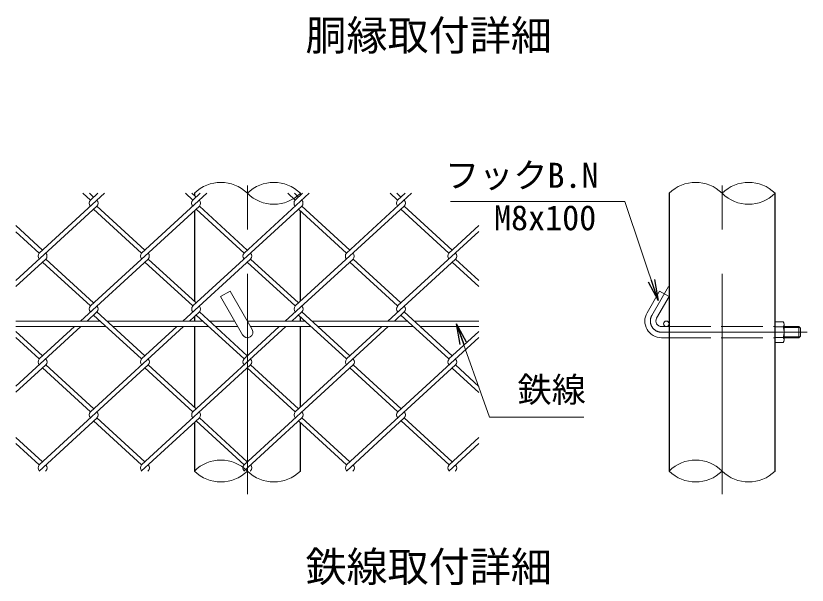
# Model space of a CAD drawing. Units: millimetres, scale not verified. Extents: x -6300 to 6300, y -4455 to 4455.
# Drawn here: x 1290 to 3569, y -96 to 1544 of the extents above; entities that cross this region are included whole.
import ezdxf
from ezdxf.enums import TextEntityAlignment as Align

# ---------------------------------------------------------------- set-up
doc = ezdxf.new("R2010")
doc.units = ezdxf.units.MM
doc.header["$LTSCALE"] = 20
doc.linetypes.add('DASHED', pattern=[7.5, 6, -1.5])
doc.linetypes.add('USER1', pattern=[50.8, 31.75, -6.35, 6.35, -6.35])
for name, color, linetype, lineweight in [('0-0_D-STR1', 1, 'Continuous', 25), ('0-1_D-STR3', 3, 'Continuous', 13), ('0-2_D-BMK', 2, 'USER1', 13), ('0-3_D-STR2', 7, 'Continuous', 13), ('0-4_D-STR-DIM', 7, 'Continuous', 13), ('0-5_0', 7, 'Continuous', 25), ('0-A_D-STR-TXT', 7, 'Continuous', 13), ('0-B_D-TTL-TXT', 7, 'Continuous', 25)]:
    doc.layers.add(name, color=color, linetype=linetype, lineweight=lineweight)
doc.styles.add('ＭＳ ゴシック', font='')
doc.styles.get('ＭＳ ゴシック').set_extended_font_data('MS Gothic')

# ---------------------------------------------------------------- blocks, each defined once
blk = doc.blocks.new('_Open')
at = {"layer": '0-5_0'}
blk.add_line((-20, 3.333), (0, 0), dxfattribs=at)
blk.add_lwpolyline([(-20, -3.333), (0, 0), (-20, 0)], dxfattribs=at)

msp = doc.modelspace()

# ---------------------------------------------------------------- linework, layer by layer
at = {"layer": '0-0_D-STR1'}
for p, q in [((1804.52, 1033.12), (1804.52, 1026.7)), ((2109.72, 1027.14), (2109.72, 1033.12)), ((3171.45, 1033.12), (3171.45, 233.12)), ((3476.65, 233.12), (3476.65, 1033.12)), ((1804.52, 982.99), (1804.52, 721.74)), ((2109.72, 722.18), (2109.72, 982.55)), ((1804.52, 678.03), (1804.52, 665.12)), ((2109.72, 665.12), (2109.72, 677.59)), ((1804.52, 649.12), (1804.52, 416.79)), ((2109.72, 417.22), (2109.72, 649.12)), ((1804.52, 373.07), (1804.52, 233.12)), ((2109.72, 233.12), (2109.72, 372.64))]:
    msp.add_line(p, q, dxfattribs=at)
at = {"layer": '0-1_D-STR3'}
for p, q in [((1879.55, 735.47), (1907.27, 751.47)), ((1879.55, 735.47), (1943.27, 625.12)), ((1907.27, 751.47), (1970.98, 641.12)), ((3143.74, 751.47), (3107.74, 689.12)), ((3143.74, 751.47), (3107.74, 689.12)), ((3171.45, 735.47), (3135.45, 673.12)), ((3171.45, 735.47), (3135.45, 673.12)), ((3171.45, 735.47), (3143.74, 751.47)), ((3171.45, 735.47), (3143.74, 751.47)), ((1533.52, 665.12), (1290.46, 665.12)), ((1828.43, 665.12), (1552.46, 665.12)), ((1920.17, 665.12), (1847.37, 665.12)), ((2123.34, 665.12), (1957.12, 665.12)), ((2418.25, 665.12), (2142.29, 665.12)), ((2623.79, 665.12), (2437.2, 665.12)), ((3476.65, 663.12), (3476.65, 603.12)), ((3476.65, 663.12), (3499.85, 663.12)), ((3476.65, 663.12), (3476.65, 603.12)), ((3476.65, 663.12), (3499.85, 663.12)), ((1550.98, 649.12), (1290.46, 649.12)), ((1845.89, 649.12), (1569.92, 649.12)), ((1929.41, 649.12), (1864.84, 649.12)), ((2140.8, 649.12), (1966.36, 649.12)), ((2435.71, 649.12), (2159.75, 649.12)), ((2623.79, 649.12), (2454.66, 649.12)), ((3149.31, 649.12), (3171.45, 649.12)), ((3149.31, 649.12), (3171.45, 649.12)), ((3149.31, 649.12), (3171.45, 649.12)), ((3499.85, 648.12), (3476.65, 648.12)), ((3499.85, 648.12), (3476.65, 648.12)), ((3502.65, 656.8), (3502.65, 610.53)), ((3502.65, 656.8), (3502.65, 610.53)), ((3502.65, 649.12), (3544.51, 649.12)), ((3502.65, 649.12), (3544.51, 649.12)), ((3502.65, 646.32), (3547.31, 646.32)), ((3502.65, 646.32), (3547.31, 646.32)), ((3544.51, 649.12), (3544.51, 617.12)), ((3549.31, 644.32), (3544.51, 649.12)), ((3549.31, 644.32), (3549.31, 621.92)), ((3549.31, 644.32), (3549.31, 621.92)), ((3549.31, 644.32), (3549.31, 621.92)), ((3549.31, 644.32), (3549.31, 621.92)), ((3149.31, 617.12), (3171.45, 617.12)), ((3149.31, 617.12), (3171.45, 617.12)), ((3499.85, 618.12), (3476.65, 618.12)), ((3499.85, 618.12), (3476.65, 618.12)), ((3502.65, 619.92), (3547.31, 619.92)), ((3502.65, 619.92), (3547.31, 619.92)), ((3502.65, 617.12), (3544.51, 617.12)), ((3502.65, 617.12), (3544.51, 617.12)), ((3544.51, 617.12), (3549.31, 621.92)), ((3544.51, 617.12), (3549.31, 621.92)), ((3476.65, 603.12), (3499.85, 603.12)), ((3476.65, 603.12), (3499.85, 603.12))]:
    msp.add_line(p, q, dxfattribs=at)
at = {"layer": '0-1_D-STR3', "linetype": 'DASHED'}
for p, q in [((3171.45, 649.12), (3476.65, 649.12)), ((3171.45, 617.12), (3476.65, 617.12))]:
    msp.add_line(p, q, dxfattribs=at)
at = {"layer": '0-1_D-STR3'}
msp.add_lwpolyline([(3549.31, 644.32), (3544.51, 649.12), (3544.51, 617.12)], dxfattribs=at)
msp.add_circle((3163.45, 657.12), 8, dxfattribs=at)
for centre, radius, start, end in [((3149.31, 665.12), 48, 150, 270), ((3149.31, 665.12), 48, 150, 270), ((3149.31, 665.12), 16, 150, 270), ((3149.31, 665.12), 16, 150, 270), ((3491.45, 655.62), 11.26, 318.21899, 41.78101), ((3491.45, 655.62), 11.26, 318.21899, 41.78101), ((1957.12, 633.12), 16, 210, 30), ((3461.07, 633.12), 41.58, 338.85295, 21.14705), ((3461.07, 633.12), 41.58, 338.85295, 21.14705), ((3491.21, 610.62), 11.44, 319.0514, 40.9486), ((3491.21, 610.62), 11.44, 319.0514, 40.9486)]:
    msp.add_arc(centre, radius, start, end, dxfattribs=at)
at = {"layer": '0-2_D-BMK'}
for p, q in [((1957.12, 166.45), (1957.12, 1099.78)), ((3324.05, 166.45), (3324.05, 1099.78)), ((3170.01, 764.97), (3121.59, 681.12)), ((3170.01, 764.97), (3121.59, 681.12)), ((3149.31, 633.12), (3568.86, 633.12)), ((3149.31, 633.12), (3568.86, 633.12))]:
    msp.add_line(p, q, dxfattribs=at)
msp.add_arc((3149.31, 665.12), 32, 150, 270, dxfattribs=at)
msp.add_arc((3149.31, 665.12), 32, 150, 270, dxfattribs=at)
at = {"layer": '0-3_D-STR2'}
for p, q in [((1545.37, 1033.12), (1357.59, 861.05)), ((1505.05, 1013.53), (1483.67, 1033.12)), ((1514.52, 1022.21), (1502.61, 1033.12)), ((1526.43, 1033.12), (1505.05, 1013.53)), ((1840.28, 1033.12), (1652.5, 861.05)), ((1799.96, 1013.53), (1778.58, 1033.12)), ((1809.43, 1022.21), (1797.52, 1033.12)), ((1821.34, 1033.12), (1799.96, 1013.53)), ((2135.2, 1033.12), (1947.41, 861.05)), ((2094.87, 1013.53), (2073.49, 1033.12)), ((2104.34, 1022.21), (2092.43, 1033.12)), ((2116.25, 1033.12), (2094.87, 1013.53)), ((2430.11, 1033.12), (2242.32, 861.05)), ((2389.78, 1013.53), (2368.4, 1033.12)), ((2399.25, 1022.21), (2387.35, 1033.12)), ((2411.16, 1033.12), (2389.78, 1013.53)), ((1523.99, 996.16), (1290.46, 782.17)), ((1818.9, 996.16), (1505.05, 708.57)), ((1652.5, 861.05), (1514.52, 987.48)), ((1661.98, 869.73), (1523.99, 996.16)), ((2113.81, 996.16), (1799.96, 708.57)), ((1947.41, 861.05), (1809.43, 987.48)), ((1956.89, 869.73), (1818.9, 996.17)), ((2408.73, 996.16), (2094.87, 708.57)), ((2242.32, 861.05), (2104.34, 987.48)), ((2251.8, 869.73), (2113.81, 996.16)), ((2537.23, 861.05), (2399.25, 987.48)), ((2546.71, 869.73), (2408.73, 996.16)), ((1367.06, 869.73), (1290.46, 939.93)), ((2623.79, 940.36), (2537.23, 861.05)), ((1357.59, 861.05), (1290.46, 922.56)), ((2623.79, 923), (2389.78, 708.57)), ((1376.54, 843.69), (1290.46, 764.81)), ((1514.52, 717.25), (1376.54, 843.69)), ((1671.45, 843.69), (1476.58, 665.12)), ((1809.43, 717.25), (1671.45, 843.69)), ((1966.36, 843.69), (1771.49, 665.12)), ((2104.34, 717.25), (1966.36, 843.69)), ((2261.27, 843.69), (2066.4, 665.12)), ((2399.25, 717.25), (2261.27, 843.69)), ((2556.18, 843.69), (2361.31, 665.12)), ((2623.79, 781.73), (2556.18, 843.69)), ((1505.05, 708.57), (1367.06, 835)), ((1799.96, 708.57), (1661.98, 835)), ((2094.87, 708.57), (1956.89, 835)), ((2389.78, 708.57), (2251.8, 835)), ((2623.79, 764.37), (2546.71, 835)), ((1523.99, 691.21), (1495.52, 665.12)), ((1661.98, 564.77), (1523.99, 691.21)), ((1818.9, 691.21), (1790.43, 665.12)), ((1956.89, 564.77), (1818.9, 691.21)), ((2113.81, 691.21), (2085.34, 665.12)), ((2251.8, 564.77), (2113.81, 691.21)), ((2408.73, 691.21), (2380.25, 665.12)), ((2546.94, 564.55), (2408.73, 691.21)), ((1652.5, 556.09), (1514.52, 682.53)), ((1947.41, 556.09), (1809.43, 682.53)), ((2242.32, 556.09), (2104.34, 682.53)), ((2537.47, 555.87), (2399.25, 682.53)), ((1478.06, 649.12), (1290.46, 477.21)), ((1459.11, 649.12), (1357.59, 556.09)), ((1772.97, 649.12), (1505.05, 403.61)), ((1754.03, 649.12), (1652.5, 556.09)), ((2067.88, 649.12), (1799.96, 403.61)), ((2048.94, 649.12), (1947.41, 556.09)), ((2362.79, 649.12), (2094.87, 403.61)), ((2343.85, 649.12), (2242.32, 556.09)), ((1367.06, 564.77), (1290.46, 634.97)), ((1357.59, 556.09), (1290.46, 617.61)), ((2623.79, 617.61), (2390.02, 403.39)), ((2623.79, 634.97), (2537.47, 555.87)), ((1376.54, 538.73), (1290.46, 459.85)), ((1671.69, 538.51), (1357.83, 250.91)), ((1505.28, 403.39), (1367.06, 530.05)), ((1514.76, 412.07), (1376.54, 538.73)), ((1966.36, 538.73), (1652.5, 251.13)), ((1799.96, 403.61), (1661.98, 530.05)), ((1809.43, 412.29), (1671.45, 538.73)), ((2261.27, 538.73), (1947.41, 251.13)), ((2094.87, 403.61), (1956.89, 530.05)), ((2104.34, 412.29), (1966.36, 538.73)), ((2556.42, 538.51), (2242.56, 250.91)), ((2390.02, 403.39), (2251.8, 530.05)), ((2399.49, 412.07), (2261.27, 538.73)), ((2623.79, 459.41), (2546.94, 529.83)), ((2623.79, 476.77), (2556.42, 538.51)), ((1524.23, 386.03), (1357.35, 233.12)), ((1652.5, 251.13), (1514.52, 377.57)), ((1661.98, 259.81), (1523.99, 386.25)), ((1818.9, 386.25), (1651.79, 233.12)), ((1947.41, 251.13), (1809.43, 377.57)), ((1956.89, 259.81), (1818.9, 386.25)), ((2113.81, 386.25), (1946.7, 233.12)), ((2242.56, 250.91), (2104.34, 377.57)), ((2252.03, 259.59), (2113.81, 386.25)), ((2408.96, 386.03), (2242.09, 233.12)), ((2537.71, 250.7), (2399.49, 377.35)), ((2547.18, 259.38), (2408.96, 386.03)), ((1367.3, 259.59), (1290.46, 330.01)), ((2623.79, 329.57), (2537.71, 250.7)), ((1357.83, 250.91), (1290.46, 312.65)), ((2623.79, 312.21), (2537.47, 233.12)), ((1376.77, 233.55), (1376.3, 233.12)), ((1377.25, 233.12), (1376.77, 233.55)), ((1671.45, 233.77), (1670.74, 233.12)), ((1672.16, 233.12), (1671.45, 233.77)), ((1966.36, 233.77), (1965.65, 233.12)), ((1967.07, 233.12), (1966.36, 233.77)), ((2261.51, 233.55), (2261.03, 233.12)), ((2261.98, 233.12), (2261.51, 233.55)), ((2556.65, 233.33), (2556.42, 233.12)), ((2556.89, 233.12), (2556.65, 233.33))]:
    msp.add_line(p, q, dxfattribs=at)
for centre, start, end in [((1514.5, 1004.82), 137.5, 222.5), ((1514.5, 1004.82), 317.5, 42.5), ((1809.41, 1004.82), 137.5, 222.5), ((1809.41, 1004.82), 317.5, 42.5), ((2104.32, 1004.82), 137.5, 222.5), ((2104.32, 1004.82), 317.5, 42.5), ((2399.23, 1004.82), 137.5, 222.5), ((2399.23, 1004.82), 317.5, 42.5), ((1367.28, 852.13), 137.5, 222.5), ((1367.28, 852.13), 317.5, 42.5), ((1661.98, 852.37), 137.5, 222.5), ((1661.98, 852.37), 317.5, 42.5), ((1956.89, 852.37), 137.5, 222.5), ((1956.89, 852.37), 317.5, 42.5), ((2252.01, 852.13), 137.5, 222.5), ((2252.01, 852.13), 317.5, 42.5), ((2546.92, 852.13), 137.5, 222.5), ((2546.92, 852.13), 317.5, 42.5), ((1514.5, 699.86), 137.5, 222.5), ((1514.5, 699.86), 317.5, 42.5), ((1809.67, 699.67), 137.5, 222.5), ((1809.67, 699.67), 317.5, 42.5), ((2104.58, 699.67), 137.5, 222.5), ((2104.58, 699.67), 317.5, 42.5), ((2399.49, 699.67), 137.5, 222.5), ((2399.49, 699.67), 317.5, 42.5), ((1367.51, 546.95), 137.5, 222.5), ((1367.51, 546.95), 317.5, 42.5), ((1662.21, 547.19), 137.5, 222.5), ((1662.21, 547.19), 317.5, 42.5), ((1957.12, 547.19), 137.5, 222.5), ((1957.12, 547.19), 317.5, 42.5), ((2252.25, 546.95), 137.5, 222.5), ((2252.25, 546.95), 317.5, 42.5), ((2547.16, 546.95), 137.5, 222.5), ((2547.16, 546.95), 317.5, 42.5), ((1514.5, 394.91), 137.5, 222.5), ((1514.5, 394.91), 317.5, 42.5), ((1809.67, 394.71), 137.5, 222.5), ((1809.67, 394.71), 317.5, 42.5), ((2104.58, 394.71), 137.5, 222.5), ((2104.58, 394.71), 317.5, 42.5), ((2399.49, 394.71), 137.5, 222.5), ((2399.49, 394.71), 317.5, 42.5), ((1367.51, 241.99), 137.5, 222.5), ((1367.51, 241.99), 317.5, 42.5), ((1662.21, 242.23), 137.5, 222.5), ((1662.21, 242.23), 317.5, 42.5), ((1957.12, 242.23), 137.5, 222.5), ((1957.12, 242.23), 317.5, 42.5), ((2252.25, 241.99), 137.5, 222.5), ((2252.25, 241.99), 317.5, 42.5), ((2547.16, 241.99), 137.5, 222.5), ((2547.16, 241.99), 317.5, 42.5)]:
    msp.add_arc(centre, 12.85, start, end, dxfattribs=at)
at = {"layer": '0-4_D-STR-DIM'}
for centre, start, end in [((1880.82, 956.33), 45.18146, 134.81854), ((2033.42, 956.33), 45.18146, 134.81854), ((3247.75, 956.33), 45.18146, 134.81854), ((3400.35, 956.33), 45.18146, 134.81854), ((2033.42, 1109.9), 225.18146, 314.81854), ((3400.35, 1109.9), 225.18146, 314.81854), ((1880.82, 156.33), 45.18146, 134.81854), ((3247.75, 156.33), 45.18146, 134.81854), ((1880.82, 309.9), 225.18146, 314.81854), ((2033.42, 309.9), 225.18146, 314.81854), ((3247.75, 309.9), 225.18146, 314.81854), ((3400.35, 309.9), 225.18146, 314.81854)]:
    msp.add_arc(centre, 108.25, start, end, dxfattribs=at)
at = {"layer": '0-A_D-STR-TXT'}
for points in [[(2542.31, 1009.3), (3043.57, 1009.3), (3138.76, 726.49)], [(2925.48, 388.34), (2654.17, 388.34), (2559.63, 655.28)]]:
    msp.add_lwpolyline(points, dxfattribs=at)

# ---------------------------------------------------------------- block references
at = {"layer": '0-A_D-STR-TXT', "xscale": 3, "yscale": 3}
for p, rotation in [((3139.4, 724.59), 288.60308), ((2558.97, 657.16), 109.50173)]:
    msp.add_blockref('_Open', p, dxfattribs=dict(at, rotation=rotation))

# ---------------------------------------------------------------- texts
at = {"layer": '0-A_D-STR-TXT', "style": 'ＭＳ ゴシック'}
for s, p in [('フックB.N', (2525.94, 1027.23)), ('M8x100', (2667.18, 905.13)), ('鉄線', (2734.74, 409.89))]:
    msp.add_text(s, height=72.14, dxfattribs=at).set_placement(p, align=Align.BOTTOM_LEFT)
at = {"layer": '0-B_D-TTL-TXT', "style": 'ＭＳ ゴシック'}
for s, p in [('胴縁取付詳細', (2124.36, 1418.87)), ('鉄線取付詳細', (2124.36, -111.96))]:
    msp.add_text(s, height=86.66, dxfattribs=at).set_placement(p, align=Align.BOTTOM_LEFT)

doc.saveas('drawing.dxf')
